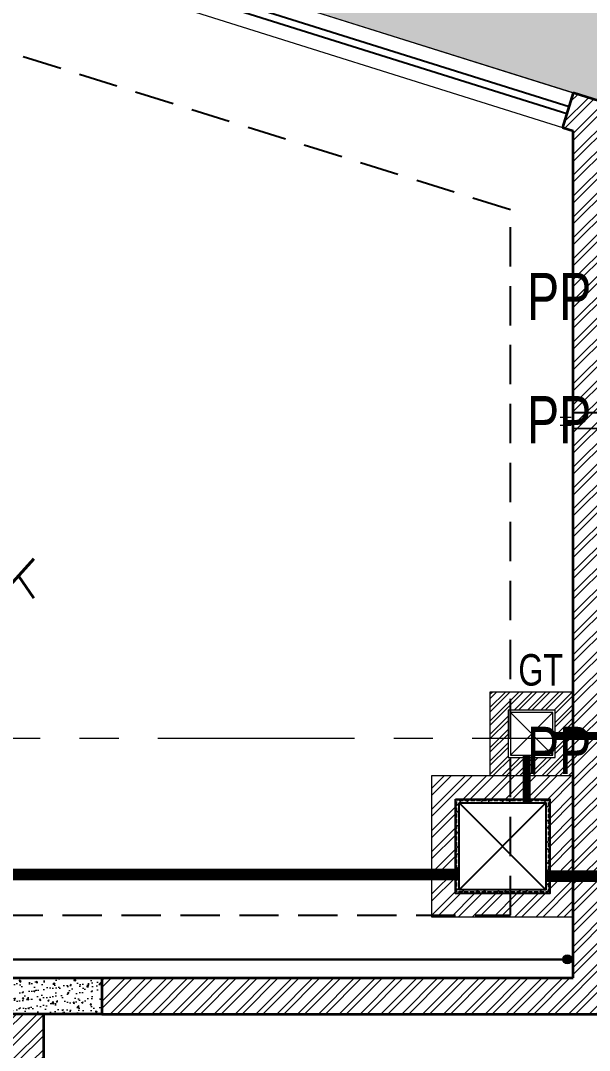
# Model space of a CAD drawing. Header units: millimetres. Extents: x -154478 to 73967, y -24076 to 107303.
# Drawn here: x -59718 to -56098, y 41047 to 47595 of the extents above; entities that cross this region are included whole.
import ezdxf

# ---------------------------------------------------------------- set-up
doc = ezdxf.new("R2010")
doc.units = ezdxf.units.MM
doc.header["$MEASUREMENT"] = 0
for name, pattern in [('CENTERX2', [4, 2.5, -0.5, 0.5, -0.5]), ('DASHED', [0.75, 0.5, -0.25]), ('DASHED2', [0.375, 0.25, -0.125]), ('HIDDEN', [0.375, 0.25, -0.125])]:
    doc.linetypes.add(name, pattern=pattern)
for name, color, linetype in [('AB-HVAC PVC EXHAUST PIPE', 8, 'Continuous'), ('E_LEGEND', 10, 'Continuous'), ('P_600X600 C.I. COVER', 8, 'Continuous'), ('P_CHAMBER', 92, 'Continuous'), ('P_GT', 7, 'Continuous'), ('RCP', 5, 'Continuous')]:
    doc.layers.add(name, color=color, linetype=linetype)
for name, color, linetype, lineweight in [('CA-ANNO-TEXT', 8, 'Continuous', 20), ('CA-COLUMN', 8, 'Continuous', 35), ('CA-ELEVATION', 8, 'Continuous', 15), ('CA-GLAZ', 8, 'Continuous', 25), ('CA-HATCH', 8, 'Continuous', 5), ('CA-WALL-EXTR', 8, 'Continuous', 35), ('P_GRAVITY WATER PIPE', 140, 'DASHED2', 30), ('P_SWP', 30, 'Continuous', 0), ('P_WWP', 84, 'Continuous', 0)]:
    doc.layers.add(name, color=color, linetype=linetype, lineweight=lineweight)
doc.styles.add('FIRE TEXT', font='swisscl.ttf')
doc.styles.add('ISO STANDARD', font='simplex.shx')
doc.dimstyles.new('ISO STANDARD', dxfattribs={"dimscale": 100, "dimtxt": 1.25, "dimasz": 1, "dimexe": 0.5, "dimexo": 0.75, "dimgap": 0.25, "dimtad": 0, "dimzin": 9, "dimdsep": 46, "dimtxsty": 'ISO STANDARD', "dimblk": 'OBLIQUE', "dimcen": 0.09, "dimdle": 0.25, "dimclrd": 256, "dimclre": 256, "dimclrt": 256, "dimadec": 0, "dimazin": 2, "dimtfac": 0.09, "dimtofl": 0, "dimtmove": 2, "dimatfit": 0, "dimfxl": 187.5, "dimtolj": 1, "dimtzin": 0, "dimlwd": 9, "dimlwe": 9, "dimarcsym": 2})

# ---------------------------------------------------------------- blocks, each defined once
blk = doc.blocks.new('C1 - 600 X 230')
at = {"layer": 'CA-HATCH'}
h = blk.add_hatch(dxfattribs=at)
h.set_pattern_fill('AR-CONC', color=256, scale=15, style=0)
h.set_pattern_definition([(50, (-125448.86, -48673.49), (107.58903, -9.41282), [11.25, -123.75]), (355, (-125448.86, -48673.49), (-20.8127, 112.82882), [9, -99]), (100.451444, (-125439.9, -48674.27), (86.77633, 103.416), [9.56103, -105.17132]), (46.1842, (-125448.86, -48643.49), (160.0862, -24.82789), [16.875, -185.625]), (96.63564, (-125435.52, -48645.56), (140.1993, 146.11779), [14.34155, -157.75706]), (351.18416, (-125448.86, -48643.49), (140.1993, 146.1178), [13.5, -148.5]), (21, (-125433.86, -48650.99), (89.53606, -60.392834), [11.25, -123.75]), (326, (-125433.86, -48650.99), (36.4973, 108.77251), [9, -99]), (71.451445, (-125426.4, -48656.02), (126.03336, 48.37967), [9.56103, -105.17132]), (37.5, (-125448.863, -48673.488), (1.823978, 49.934078), [0, -97.8, 0, -100.5, 0, -99.375]), (7.5, (-125448.86, -48673.49), (39.46043, 59.161757), [0, -57.3, 0, -95.55, 0, -37.875]), (327.5, (-125482.312, -48673.488), (80.073365, -3.383231), [0, -37.5, 0, -117, 0, -155.25]), (317.5, (-125497.31, -48673.49), (87.477925, 15.015747), [0, -48.75, 0, -77.7, 0, -110.25])])
h.paths.add_polyline_path([(600, 0), (600, 230), (0, 230), (0, 0)])
at = {"layer": 'CA-COLUMN'}
blk.add_lwpolyline([(0, 230), (600, 230), (600, 0), (0, 0)], close=True, dxfattribs=at)
blk = doc.blocks.new('GT')
at = {"layer": 'P_GT', "lineweight": 5}
h = blk.add_hatch(dxfattribs=at)
h.set_pattern_fill('ANSI32', color=252, scale=160, angle=180, style=0)
h.set_pattern_definition([(45, (530, 530), (-42.4264, 42.4264), []), (45, (558.284, 530), (-42.4264, 42.4264), [])])
h.paths.add_polyline_path([(115, 115), (415, 115), (415, 415), (115, 415)], flags=16)
h.paths.add_polyline_path([(0, 0), (530, 0), (530, 530), (0, 530)])
at = {"layer": 'P_GT', "color": 7, "lineweight": 5, "ltscale": 22}
for p, q in [((400, 400), (130, 130)), ((400, 130), (130, 400))]:
    blk.add_line(p, q, dxfattribs=at)
for points in [[(0, 0), (530, 0), (530, 530), (0, 530)], [(115, 115), (415, 115), (415, 415), (115, 415)], [(130, 130), (400, 130), (400, 400), (130, 400)]]:
    blk.add_lwpolyline(points, close=True, dxfattribs=at)
blk = doc.blocks.new('600 X600 CI COVER')
at = {"layer": 'P_600X600 C.I. COVER', "color": 252, "ltscale": 10}
for p, q in [((2782026.4, -2922417.3), (2782579.2, -2922970.1)), ((2782026.4, -2922970.1), (2782579.2, -2922417.3))]:
    blk.add_line(p, q, dxfattribs=at)
at = {"layer": 'P_600X600 C.I. COVER', "ltscale": 10}
blk.add_lwpolyline([(2782602.8, -2922393.7), (2782002.8, -2922393.7), (2782002.8, -2922993.7), (2782602.8, -2922993.7)], close=True, dxfattribs=at)
at = {"layer": 'P_600X600 C.I. COVER', "color": 252, "ltscale": 10}
blk.add_lwpolyline([(2782579.2, -2922417.3), (2782026.4, -2922417.3), (2782026.4, -2922970.1), (2782579.2, -2922970.1)], close=True, dxfattribs=at)
blk = doc.blocks.new('A$C233F710C')
at = {"layer": 'P_CHAMBER', "lineweight": 9}
h = blk.add_hatch(dxfattribs=at)
h.set_pattern_fill('ANSI32', color=8, scale=10, style=0)
h.set_pattern_definition([(45, (0, 0), (-67.352, 67.352), []), (45, (44.9, 0), (-67.352, 67.352), [])])
h.paths.add_polyline_path([(900, 0), (0, 0), (0, -900), (900, -900)])
h.paths.add_polyline_path([(750, -750), (150, -750), (150, -150), (750, -150)], flags=16)
h.paths.add_polyline_path([(740, -740), (160, -740), (160, -160), (740, -160)], flags=0)
h.paths.add_polyline_path([(726.4, -726.4), (173.6, -726.4), (173.6, -173.6), (726.4, -173.6)], flags=0)
h = blk.add_hatch(color=256, dxfattribs=at)
h.paths.add_polyline_path([(160, -160), (740, -160), (740, -740), (160, -740)], flags=16)
h.paths.add_polyline_path([(150, -150), (750, -150), (750, -750), (150, -750)])
for points in [[(0, 0), (900, 0), (900, -900), (0, -900)], [(150, -150), (750, -150), (750, -750), (150, -750)]]:
    blk.add_lwpolyline(points, close=True, dxfattribs=at)
at = {"layer": 'P_CHAMBER', "linetype": 'DASHED2', "lineweight": 9, "ltscale": 6}
blk.add_lwpolyline([(160, -160), (740, -160), (740, -740), (160, -740)], close=True, dxfattribs=at)
at = {"layer": 'P_CHAMBER', "lineweight": 9, "extrusion": (0, 0, -1), "zscale": -1}
blk.add_blockref('600 X600 CI COVER', (-2782752.8, 2922243.7), dxfattribs=at)
blk = doc.blocks.new('_Oblique')
at = {"color": 0, "linetype": 'ByBlock', "lineweight": -2}
blk.add_line((-0.5, -0.5), (0.5, 0.5), dxfattribs=at)

msp = doc.modelspace()

# ---------------------------------------------------------------- hatches: boundary and pattern name
at = {"layer": 'CA-HATCH', "transparency": 33554687}
h = msp.add_hatch(dxfattribs=at)
h.set_pattern_fill('ANSI32', color=256, scale=250)
h.set_pattern_definition([(45, (111977.9, -5032.12), (-66.29126, 66.29126), []), (45, (112022.1, -5032.12), (-66.29126, 66.29126), [])])
h.paths.add_polyline_path([(-56200.445, 47135.398), (-56269.397, 46915.977), (-56200.445, 46894.31), (-56200.445, 41507.426), (-59200.445, 41507.426), (-59200.445, 41277.426), (-58370.445, 41277.426), (-55570.445, 41277.426), (-55570.445, 41507.426), (-55971.012, 41506.859), (-55970.445, 46822.034), (-55570.445, 46696.337), (-55570.445, 46937.426)])
h = msp.add_hatch(dxfattribs=at)
h.set_pattern_fill('ANSI32', color=256, scale=250)
h.set_pattern_definition([(45, (-101517.94, 22440.385), (-66.29126, 66.29126), []), (45, (-101473.74, 22440.385), (-66.29126, 66.29126), [])])
h.paths.add_polyline_path([(-59570.445, 41277.426), (-59800.445, 41277.426), (-59800.445, 40977.426), (-59570.445, 40977.426)])
at = {"layer": 'P_GRAVITY WATER PIPE', "linetype": 'ByBlock', "lineweight": 0}
h = msp.add_hatch(dxfattribs=at)
h.set_pattern_fill('ANSI38', color=256, scale=30, angle=495, style=0)
h.set_pattern_definition([(180, (-65040.8715, -266512.55), (-2e-15, -3.75), []), (270, (-65040.8715, -266512.55), (3.75, -7.5), [9.375, -5.625])])
edge = h.paths.add_edge_path()
edge.add_arc((-56237.629, 41625.13), 25, 450, 810)
at = {"layer": 'RCP', "transparency": 33554495}
h = msp.add_hatch(color=256, dxfattribs=at)
h.dxf.hatch_style = 1
h.paths.add_polyline_path([(-49940.445, 47537.426), (-49940.445, 16727.426), (-52740.445, 16727.426), (-52740.445, 47537.426), (-55478.392, 47537.426), (-58822.373, 48588.244), (-57747.614, 52008.412), (-53717.847, 54337.426), (-48963.044, 54337.426), (-44933.277, 52008.412), (-43858.518, 48588.244), (-47202.499, 47537.426)], flags=16)
h.paths.add_polyline_path([(-53340.445, 16127.426), (-53340.445, 46937.426), (-55570.445, 46937.426), (-59574.649, 48195.713), (-58250.016, 52411.049), (-53878.761, 54937.426), (-48802.129, 54937.426), (-44430.875, 52411.049), (-43106.242, 48195.713), (-47110.445, 46937.426), (-49340.445, 46937.426), (-49340.445, 16127.426)])
h.paths.add_polyline_path([(-52890.445, 46937.426), (-52890.445, 41864.724), (-53040.445, 41864.724), (-53040.445, 46937.426)], flags=16)
h.paths.add_polyline_path([(-49790.445, 46937.426), (-49790.445, 41864.724), (-49640.445, 41864.724), (-49640.445, 46937.426)], flags=16)
h.paths.add_polyline_path([(-55935.583, 46951.075), (-53203.44, 46951.075), (-53203.44, 47409.408), (-55935.583, 47409.408)], flags=24)
h.paths.add_polyline_path([(-49633.216, 46951.075), (-46901.074, 46951.075), (-46901.074, 47409.408), (-49633.216, 47409.408)], flags=24)
h.paths.add_polyline_path([(-52800.115, 27604.137), (-52800.115, 30336.28), (-53258.448, 30336.28), (-53258.448, 27604.137)], flags=24)
h.paths.add_polyline_path([(-49426.233, 27604.137), (-49426.233, 30336.28), (-49884.567, 30336.28), (-49884.567, 27604.137)], flags=24)

# ---------------------------------------------------------------- linework, layer by layer
at = {"layer": 'AB-HVAC PVC EXHAUST PIPE', "const_width": 5}
msp.add_lwpolyline([(-56200.445, 45100.334), (-56200.445, 45000.355)], dxfattribs=at)
at = {"layer": 'AB-HVAC PVC EXHAUST PIPE'}
for points in [[(-55736.352, 45100.344), (-56200.445, 45100.334)], [(-55736.352, 45000.344), (-56200.445, 45000.355)]]:
    msp.add_lwpolyline(points, dxfattribs=at)
at = {"layer": 'CA-ANNO-TEXT', "linetype": 'CENTERX2', "ltscale": 500}
msp.add_line((-66843.181, 43032.426), (-35837.71, 43032.426), dxfattribs=at)
at = {"layer": 'CA-ELEVATION'}
for p, q in [((-56200.445, 47135.398), (-59221.667, 48084.792)), ((-59290.618, 47865.37), (-56269.397, 46915.977))]:
    msp.add_line(p, q, dxfattribs=at)
msp.add_lwpolyline([(-53340.445, 16127.426), (-53340.445, 46937.426), (-55570.445, 46937.426), (-59574.649, 48195.713), (-58250.016, 52411.049), (-53878.761, 54937.426), (-48802.129, 54937.426), (-44430.875, 52411.049), (-43106.242, 48195.713), (-47110.445, 46937.426), (-49340.445, 46937.426), (-49340.445, 16127.426), (-53340.445, 16127.426)], dxfattribs=at)
at = {"layer": 'CA-GLAZ'}
msp.add_lwpolyline([(-59248.648, 47998.931), (-56227.426, 47049.538), (-56242.416, 47001.838), (-59263.638, 47951.231)], close=True, dxfattribs=at)
at = {"layer": 'CA-WALL-EXTR', "ltscale": 100}
for p, q in [((-56200.445, 47135.398), (-56269.397, 46915.977)), ((-59200.445, 41507.426), (-56200.445, 41507.426)), ((-59200.445, 41277.426), (-55570.445, 41277.426))]:
    msp.add_line(p, q, dxfattribs=at)
at = {"layer": 'CA-WALL-EXTR'}
msp.add_line((-56200.445, 41507.426), (-56200.445, 46894.31), dxfattribs=at)
at = {"layer": 'CA-WALL-EXTR', "linetype": 'DASHED', "lineweight": 25, "ltscale": 500}
msp.add_lwpolyline([(-60384.45, 359.33), (-62602.882, 7418.973), (-56530.615, 9327.132, 0.32759968), (-55970.445, 10090.336), (-55970.445, 15497.426), (-60200.445, 15497.426), (-60200.445, 41907.426), (-56600.445, 41907.426), (-56600.445, 46391.079), (-60615.298, 47652.713), (-58945.005, 52968.03), (-54101.36, 55767.426), (-48579.531, 55767.426), (-43735.886, 52968.03), (-42065.593, 47652.713), (-46080.445, 46391.079), (-46080.445, 41907.426), (-42480.445, 41907.426), (-42480.445, 15497.426), (-46710.445, 15497.426), (-46710.445, 10090.336, 0.32759968), (-46150.276, 9327.132), (-40078.008, 7418.973), (-42296.441, 359.33)], format="xyb", dxfattribs=at)
at = {"layer": 'CA-WALL-EXTR'}
msp.add_lwpolyline([(-55570.445, 46937.426), (-56200.445, 47135.398)], dxfattribs=at)
at = {"layer": 'CA-WALL-EXTR', "ltscale": 100}
for points in [[(-56269.397, 46915.977), (-56200.445, 46894.31)], [(-59800.445, 41277.426), (-59800.445, 40977.426), (-59570.445, 40977.426), (-59570.445, 41277.426)]]:
    msp.add_lwpolyline(points, dxfattribs=at)
at = {"layer": 'P_GRAVITY WATER PIPE', "lineweight": 30, "ltscale": 500, "const_width": 15}
msp.add_lwpolyline([(-56262.62, 41624.47), (-65306.627, 41624.47)], dxfattribs=at)
at = {"layer": 'P_GRAVITY WATER PIPE', "linetype": 'ByBlock', "lineweight": 0}
for radius in [29, 25]:
    msp.add_circle((-56237.629, 41625.13), radius, dxfattribs=at)
at = {"layer": 'P_SWP', "linetype": 'HIDDEN', "lineweight": 0, "ltscale": 500, "const_width": 75}
for points in [[(-56926.815, 42165.25), (-65475.462, 42165.25)], [(-46306.815, 42154.026), (-56374.076, 42154.026)]]:
    msp.add_lwpolyline(points, dxfattribs=at)
at = {"layer": 'P_WWP', "linetype": 'HIDDEN', "lineweight": 0, "ltscale": 500, "const_width": 50}
for points in [[(-56330.445, 43045.637), (-55883.118, 43045.637), (-55674.087, 42801.41), (-55674.207, 42426.923)], [(-56496.888, 42621.123), (-56496.888, 42924.754)]]:
    msp.add_lwpolyline(points, dxfattribs=at)

# ---------------------------------------------------------------- block references
at = {"layer": 'CA-COLUMN'}
msp.add_blockref('C1 - 600 X 230', (-59800.445, 41277.426), dxfattribs=at)
at = {"layer": 'P_CHAMBER', "color": 5, "linetype": 'Continuous'}
msp.add_blockref('A$C233F710C', (-57100.445, 42794.754), dxfattribs=at)
at = {"layer": 'P_GT'}
msp.add_blockref('GT', (-56730.445, 42794.754), dxfattribs=at)

# ---------------------------------------------------------------- texts
at = {"color": 8, "insert": (-62600.016, 44172.3), "char_height": 250, "width": 3157.2619, "attachment_point": 1, "style": 'ISO STANDARD'}
msp.add_mtext('\\pxqc;HORSE PADDOCK', dxfattribs=at)
at = {"layer": 'E_LEGEND', "color": 0, "char_height": 300, "width": 2973.83157, "attachment_point": 3, "style": 'FIRE TEXT'}
for insert in [(-54803.354, 45990.654), (-54803.354, 45207.479), (-54803.354, 43104.517)]:
    msp.add_mtext('\\pxqc;PP', dxfattribs=dict(at, insert=insert))
at = {"layer": 'P_GT', "style": 'FIRE TEXT'}
msp.add_text('GT', height=200, dxfattribs=at).set_placement((-56549.916, 43366.535))

# ---------------------------------------------------------------- leaders
at = {"layer": 'AB-HVAC PVC EXHAUST PIPE'}
for points in [[(-56283.93, 45072.888), (-56214.055, 45072.888)], [(-56283.93, 45022.763), (-56214.055, 45022.763)]]:
    msp.add_leader(points, dimstyle='ISO STANDARD', override={"dimasz": 0.3, "dimgap": 0.5, "dimtad": 0}, dxfattribs=at)

doc.saveas('drawing.dxf')
